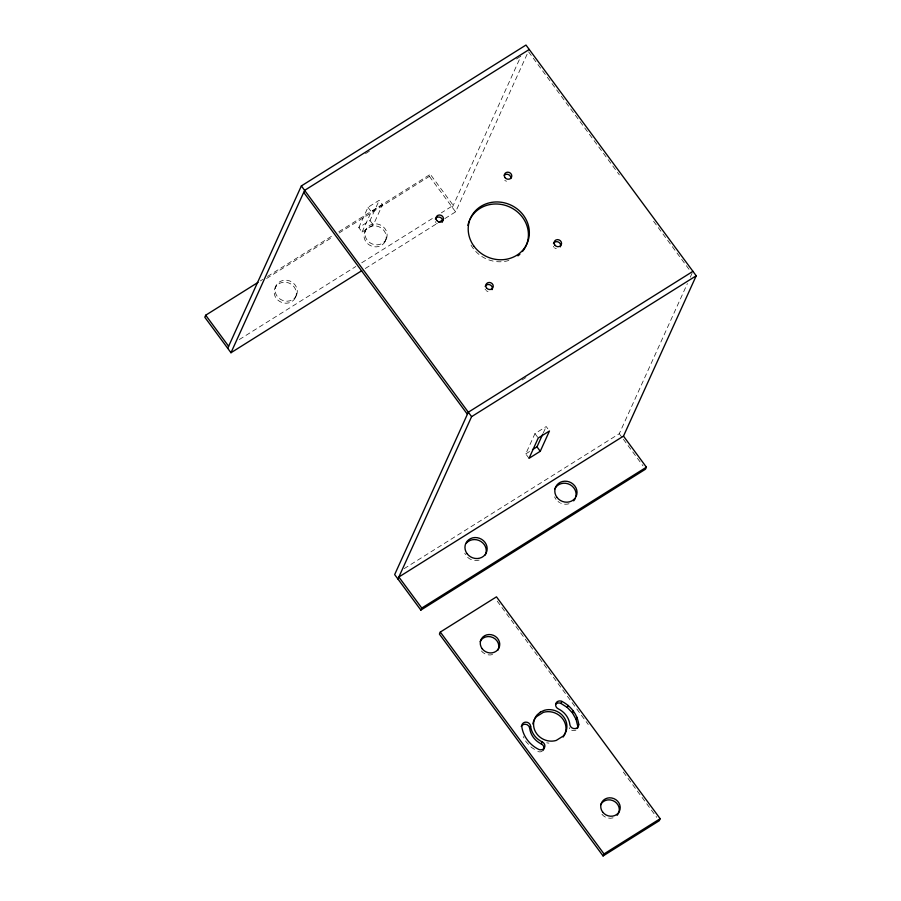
<?xml version="1.0" encoding="UTF-8"?>
<svg xmlns="http://www.w3.org/2000/svg" width="901" height="901" viewBox="0 0 901 901"><rect width="100%" height="100%" fill="white"/><g stroke="black" fill="none" stroke-linecap="round" stroke-linejoin="round"><path stroke-width="0.68" stroke-dasharray="4.5 3.38" d="M275.109 287.858L276.033 285.82M295.427 297.589A11.274 10.35 24.4 0 0 284.097 282.216A11.274 10.35 24.4 0 0 276.28 298.355A11.274 10.35 24.4 0 0 295.427 297.589L296.35 295.562A11.274 10.35 24.4 0 0 285.009 280.188A11.274 10.35 24.4 0 0 277.204 296.328A11.274 10.35 24.4 0 0 296.35 295.562M358.801 227.593L368.002 207.298L379.231 200.259L382.508 204.696L373.296 224.991L362.067 232.03L358.801 227.593L370.029 220.554L379.231 200.259M362.067 232.03L371.28 211.735L382.508 204.696M364.95 231.501L365.874 229.473M385.279 241.243A11.274 10.35 24.4 0 0 373.938 225.869A11.274 10.35 24.4 0 0 366.133 242.009A11.274 10.35 24.4 0 0 385.279 241.243L386.202 239.204A11.274 10.35 24.4 0 0 374.861 223.842A11.274 10.35 24.4 0 0 367.056 239.97A11.274 10.35 24.4 0 0 386.202 239.204M339.08 233.01L429.405 176.359L430.329 174.332L453.248 205.383L441.355 212.839M452.325 207.421L520.778 56.504M444.903 218.56L455.602 211.859L528.335 51.515L619.359 174.895M529.033 458.327L525.756 453.89L534.969 433.595L546.197 426.545L547.831 428.763M543.314 432.897L546.197 426.545M404.177 568.632L619.28 433.708L687.395 283.556M690.29 277.193L692.013 273.375M365.513 153.632L370.266 150.658M516.442 58.97L521.195 55.986M260.378 280.921L262.754 279.423M267.507 276.449L332.874 235.454M338.821 231.726L430.329 174.332M266.583 278.477L333.145 236.738M239.317 339.553L355.794 266.516M361.729 262.788L433.043 218.065M365.277 268.509L436.58 223.786M522.073 379.963L526.826 376.978M525.756 453.89L530.25 451.074M534.53 749.373L531.342 747.346L526.184 741.917L523.211 736.579M653.597 221.308L691.18 272.237M429.405 176.359L455.602 211.859M619.28 433.708L622.557 438.145M623.379 439.26L643.021 465.885M368.002 207.298L371.28 211.735M534.969 433.595L538.235 438.032M370.029 220.554L373.296 224.991M497.228 601.136L588.252 724.517M623.334 772.056L656.739 817.331M508.862 260.468A30.994 28.46 24.4 0 1 494.435 261.346M493.129 261.099A30.994 28.46 24.4 0 1 470.401 243.901M437.312 223.718A3.807 3.491 24.4 0 1 436.478 223.189M435.802 222.479A3.807 3.491 24.4 0 1 435.329 221.635M488.015 291.496A3.807 3.491 24.4 0 1 486.247 290.64M485.571 289.931A3.807 3.491 24.4 0 1 485.098 289.097M556.311 248.653A3.807 3.491 24.4 0 1 554.543 247.809M553.867 247.099A3.807 3.491 24.4 0 1 553.394 246.255M506.542 181.202A3.807 3.491 24.4 0 1 504.774 180.346M568.993 503.76A11.274 10.35 24.4 0 1 560.49 503.04M559.622 502.589A11.274 10.35 24.4 0 1 558.012 501.463M556.007 499.357A11.274 10.35 24.4 0 1 554.622 496.868M479.141 560.107A11.274 10.35 24.4 0 1 464.77 553.225M548.912 743.122A16.905 15.52 24.4 0 1 546.738 742.796M542.143 751.231A4.505 4.145 24.4 0 1 537.717 751.4M575.987 730.001A4.505 4.145 24.4 0 1 570.57 729.54M569.77 728.706A4.505 4.145 24.4 0 1 569.218 727.704M613.063 817.849A9.888 9.078 24.4 0 1 601.677 813.997M492.588 654.565A9.888 9.078 24.4 0 1 479.985 648.529"/><path stroke-width="1.35" d="M258.001 282.407L205.71 315.204L204.786 317.231L230.983 352.73L361.706 270.739M227.705 348.293L301.362 185.933L525.981 45.05L696.214 275.785L623.481 436.118L398.861 577L421.781 608.062L420.857 610.09L394.661 574.59L468.317 412.219L692.937 271.347M230.983 352.73L304.628 190.37L529.247 49.487M397.938 579.028L471.595 416.656L696.214 275.785M440.319 632.063L439.406 634.09L603.084 855.95L659.239 820.732L660.163 818.705L496.474 596.845L440.319 632.063L604.008 853.923L603.084 855.95M532.491 449.667L536.985 446.851L542.74 434.158M540.262 451.288L549.464 430.982L538.235 438.032L529.033 458.327L540.262 451.288L536.985 446.851M623.481 436.118L646.4 467.18L645.476 469.207L420.857 610.09M542.976 750.522A4.505 4.145 24.4 0 0 541.321 743.944A20.002 18.369 24.4 0 1 529.698 728.199L530.621 726.172A4.505 4.145 24.4 0 0 525.722 722.14A4.505 4.145 24.4 0 0 521.78 726.521C523.109 736.432 529.777 744.947 538.64 749.373A4.505 4.145 24.4 0 0 544.508 747.593A4.505 4.145 24.4 0 0 542.244 741.917A20.002 18.369 24.4 0 1 530.621 726.172M541.321 743.944L542.244 741.917M555.669 704.3A4.505 4.145 24.4 0 1 560.929 703.422L561.852 701.395C570.705 705.821 577.383 714.324 578.712 724.246L577.789 726.274A4.505 4.145 24.4 0 1 577.428 728.391M577.789 726.274L576.032 719.313L572.462 712.905L567.303 707.476L568.227 705.449M572.462 712.905L573.374 710.866M576.032 719.313L576.955 717.275M438.956 222.288L442.526 220.058M421.781 608.062L646.4 467.18M604.008 853.923L660.163 818.705M560.929 703.422L567.303 707.476M301.362 185.933L471.595 416.656M303.716 192.397L467.394 414.257M205.71 315.204L228.629 346.266M469.917 219.495A30.994 28.46 24.4 0 1 513.232 208.874A30.994 28.46 24.4 0 1 522.456 251.503M519.888 254.228A30.994 28.46 24.4 0 1 517.951 255.85M467.889 225.374A30.994 28.46 24.4 0 1 469.41 220.621M435.397 218.932A3.807 3.491 24.4 0 1 440.352 217.434A3.807 3.491 24.4 0 1 442.256 222.22M485.166 286.383A3.807 3.491 24.4 0 1 490.121 284.885A3.807 3.491 24.4 0 1 492.036 289.671M553.473 243.552A3.807 3.491 24.4 0 1 558.417 242.054A3.807 3.491 24.4 0 1 560.332 246.84M504.211 175.335A3.807 3.491 24.4 0 1 510.833 178.511M575.153 498.591A11.274 10.35 24.4 0 1 573.644 500.843M554.836 488.86A11.274 10.35 24.4 0 1 568.137 483.848A11.274 10.35 24.4 0 1 575.976 496.012M466.493 542.965A11.274 10.35 24.4 0 1 480.943 541.478A11.274 10.35 24.4 0 1 485.312 554.948M521.217 726.431A4.505 4.145 24.4 0 1 529.698 728.199M563.159 737.029A16.905 15.52 24.4 0 0 562.359 718.39A16.905 15.52 24.4 0 0 543.326 712.364L536.343 716.745A16.905 15.52 24.4 0 0 532.851 723.976M578.712 724.246A4.505 4.145 24.4 0 1 574.759 728.616A4.505 4.145 24.4 0 1 569.86 724.595A20.002 18.369 24.4 0 0 558.248 708.839A4.505 4.145 24.4 0 1 555.985 703.174A4.505 4.145 24.4 0 1 561.852 701.395M600.64 804.784A9.888 9.078 24.4 0 1 614.64 801.507A9.888 9.078 24.4 0 1 617.151 815.292M480.165 641.501A9.888 9.078 24.4 0 1 493.038 637.593A9.888 9.078 24.4 0 1 497.994 650.038M540.42 712.072L537.266 714.707A16.905 15.52 24.4 0 0 536.771 733.831A16.905 15.52 24.4 0 0 556.244 740.431L563.215 736.049A16.905 15.52 24.4 0 0 563.722 716.926A16.905 15.52 24.4 0 0 544.249 710.337L540.42 712.072M556.931 497.329A11.274 10.35 24.4 0 0 576.077 496.564A11.274 10.35 24.4 0 0 564.736 481.19A11.274 10.35 24.4 0 0 556.931 497.329M467.078 553.687A11.274 10.35 24.4 0 0 486.225 552.91A11.274 10.35 24.4 0 0 474.895 537.548A11.274 10.35 24.4 0 0 467.078 553.687M474.072 246.356A30.994 28.46 24.4 0 0 526.736 244.239A30.994 28.46 24.4 0 0 495.55 201.97A30.994 28.46 24.4 0 0 474.072 246.356M486.484 287.903A3.807 3.491 24.4 0 0 492.948 287.644A3.807 3.491 24.4 0 0 489.119 282.452A3.807 3.491 24.4 0 0 486.484 287.903M436.715 220.441A3.807 3.491 24.4 0 0 443.179 220.182A3.807 3.491 24.4 0 0 439.35 215.001A3.807 3.491 24.4 0 0 436.715 220.441M554.791 245.072A3.807 3.491 24.4 0 0 561.244 244.813A3.807 3.491 24.4 0 0 557.415 239.621A3.807 3.491 24.4 0 0 554.791 245.072M505.01 177.61A3.807 3.491 24.4 0 0 511.475 177.351A3.807 3.491 24.4 0 0 507.646 172.17A3.807 3.491 24.4 0 0 505.01 177.61M602.6 811.97A9.888 9.078 24.4 0 0 619.392 811.294A9.888 9.078 24.4 0 0 609.448 797.813A9.888 9.078 24.4 0 0 602.6 811.97M482.125 648.686A9.888 9.078 24.4 0 0 498.917 648.01A9.888 9.078 24.4 0 0 488.973 634.529A9.888 9.078 24.4 0 0 482.125 648.686"/></g></svg>
